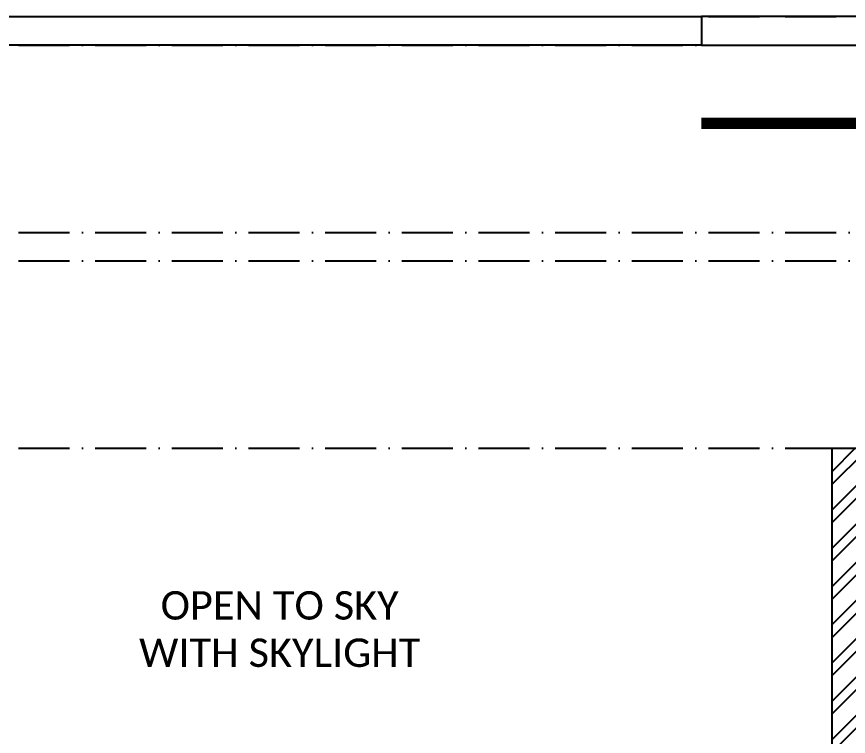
# Model space of a CAD drawing. Header units: millimetres. Extents: x -3567 to 83618, y -21481 to 19784.
# Drawn here: x 37803 to 40733, y -14916 to -12382 of the extents above; entities that cross this region are included whole.
import ezdxf
from ezdxf.xclip import XClip

# ---------------------------------------------------------------- set-up
doc = ezdxf.new("R2010")
doc.units = ezdxf.units.MM
doc.header["$LTSCALE"] = 150
doc.header["$XCLIPFRAME"] = 0
doc.linetypes.add('ACAD_ISO10W100', pattern=[18, 12, -3, 0, -3])
for name, color, linetype in [('ad-Elevation 10', 8, 'Continuous'), ('ad-Grid', 8, 'ACAD_ISO10W100'), ('ad-Primary Roof', 5, 'Continuous'), ('ad-Text main', 7, 'Continuous'), ('ad-Wall', 240, 'Continuous'), ('ad-Wall hatch', 8, 'Continuous')]:
    doc.layers.add(name, color=color, linetype=linetype)
doc.styles.get("Standard").update_dxf_attribs({"font": 'calibril.ttf'})

# ---------------------------------------------------------------- blocks, each defined once
blk = doc.blocks.new('zw$38DE')
at = {"layer": 'ad-Grid', "ltscale": 0.1}
for points in [[(-27431.1, 4570), (0, 4570)], [(-27431.1, 4470), (-2459.8, 4470), (-2319.6, 4127), (0, 4127)], [(-27431.1, 3810), (0, 3810)], [(-27431.1, 3710), (-2459.8, 3710), (-2319.6, 3367), (0, 3367)], [(-27431.1, 3050), (0, 3050)]]:
    blk.add_lwpolyline(points, dxfattribs=at)
blk = doc.blocks.new('A$C30163561')
at = {"layer": 'ad-Wall hatch', "transparency": 33554687}
h = blk.add_hatch(dxfattribs=at)
h.set_pattern_fill('ANSI32', color=256, scale=10)
h.set_pattern_definition([(45, (-4745, 3e-10), (-67.352, 67.352), []), (45, (-4700.1, 3e-10), (-67.352, 67.352), [])])
h.paths.add_polyline_path([(-4630, 3050), (-4630, 0), (-4745, 0), (-4745, 3050)])
at = {"layer": 'ad-Elevation 10'}
blk.add_lwpolyline([(-8185, 4570), (-5205, 4570), (-5205, 4470), (-8185, 4470)], close=True, dxfattribs=at)
at = {"layer": 'ad-Wall'}
blk.add_lwpolyline([(-4630, 3050), (-4630, 0), (-4745, 0), (-4745, 3050)], close=True, dxfattribs=at)
at = {"layer": 'ad-Text main', "insert": (-6691.1, 2413.1), "char_height": 100, "width": 1055.173, "attachment_point": 5, "bg_fill": 2}
blk.add_mtext('OPEN TO SKY WITH SKYLIGHT', dxfattribs=at)
blk = doc.blocks.new('A$C838d95fb')
at = {"layer": 'ad-Elevation 10'}
blk.add_lwpolyline([(-954.5, 1147.5), (-2255, 1520), (-5205, 1520), (-5205, 1420), (-2255, 1420), (-1314.8, 1147.5)], dxfattribs=at)
at = {"layer": 'ad-Primary Roof', "const_width": 40}
blk.add_lwpolyline([(0, 0), (2645, 0), (-1314.8, 1144), (-5205, 1144)], dxfattribs=at)

msp = doc.modelspace()

# ---------------------------------------------------------------- block references
ref = msp.add_blockref('zw$38DE', (54565.1, -16952.2))
XClip(ref).set_block_clipping_path([(-25399.0034354958, -2140.6281090206), (349.01197073, 5188.3683916222)])

# ---------------------------------------------------------------- next in the draw order: block references
msp.add_blockref('A$C30163561', (45420.4, -16952.2))

# ---------------------------------------------------------------- next in the draw order: block references
msp.add_blockref('A$C838d95fb', (45420.4, -13902.2))

doc.saveas('drawing.dxf')
